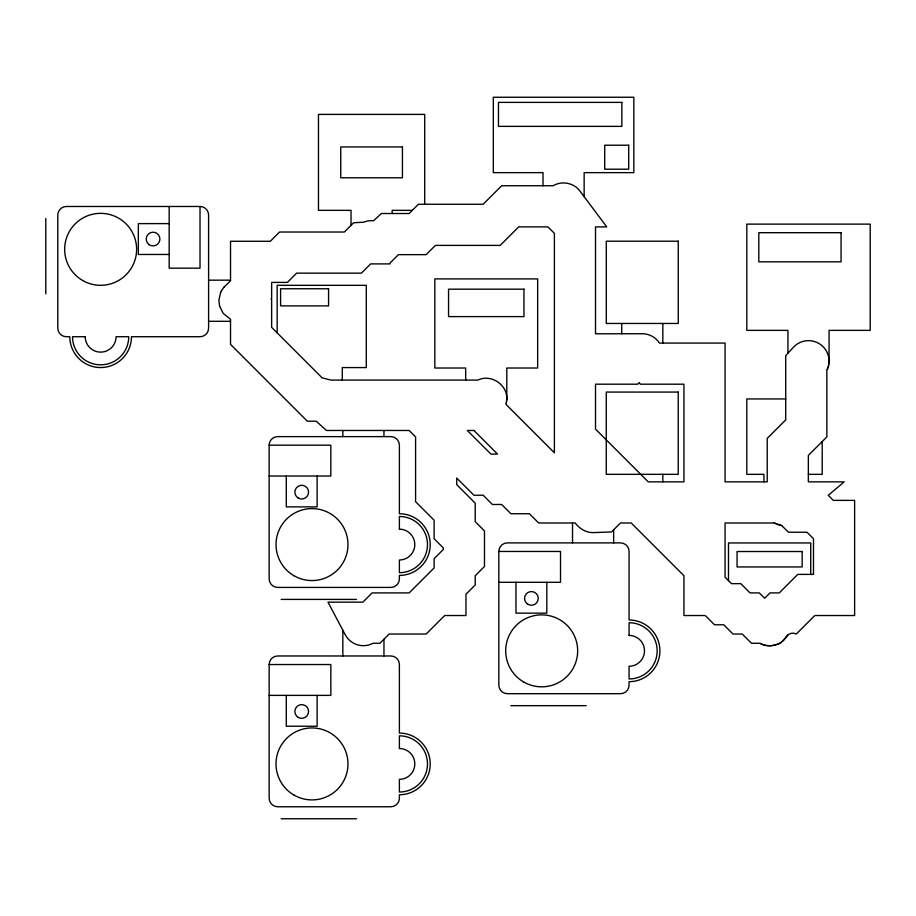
<?xml version="1.0" encoding="UTF-8"?>
<svg xmlns="http://www.w3.org/2000/svg" width="916" height="916" viewBox="0 0 916 916"><rect width="100%" height="100%" fill="white"/><g stroke="black" fill="none" stroke-linecap="round" stroke-linejoin="round"><path stroke-width="1.37" d="M506.72 400.727L506.628 401.414M506.788 399.41L506.811 368.014L537.658 368.014L537.658 278.899L434.837 278.899L434.837 368.014L465.683 368.014L465.683 380.083M828.991 362.782L828.888 363.789M829.049 361.774L829.072 330.367L870.2 330.367L870.2 224.122L746.826 224.122L746.826 330.367L787.943 330.367L787.943 353.21M506.434 402.719L506.285 403.395M828.74 364.786L828.545 365.77M828.293 366.755L827.995 367.717M827.652 368.667L827.263 369.595M220.619 292.433L218.878 300.242L219.622 306.23M787.886 634.582L787.405 635.464M220.63 292.41L221.523 290.624M786.878 636.334L786.306 637.158M221.535 290.612L223.847 287.326M785.71 637.971L785.058 638.738M784.382 639.482L783.661 640.192M223.847 287.315L230.523 280.811L230.523 241.274L270.334 241.274L279.586 232.023L344.359 232.023L353.61 222.771L363.721 222.199A20.564 20.564 0 0 1 373.602 220.733L381.377 213.52L409.131 213.52L418.383 204.268L483.156 204.268L501.67 185.753L553.184 185.753C561.84 180.418 574.137 182.925 580.057 191.181L606.736 226.882L595.514 226.882L595.514 333.79L642.253 333.745C649.089 333.699 655.799 337.306 659.486 343.065L725.071 343.065L725.071 481.862L767.219 481.862L767.219 438.398L785.733 419.883L785.733 355.626L793.359 347.313A20.564 20.564 0 0 1 829.06 360.332L828.43 366.331L826.85 370.465L826.85 436.921L808.347 455.424L808.347 481.862L844.208 481.862L828.236 495.293L833.32 500.376L854.617 500.376L854.617 615.529L814.805 615.529L796.302 634.032C785.745 629.739 785.504 643.41 776.241 644.669C770.894 646.478 764.814 646.02 759.868 643.284L751.509 643.284L742.258 634.032L733.006 634.032L723.743 624.781L714.491 624.781L705.24 615.529L683.943 615.529L683.943 575.717L631.216 522.99L620.487 522.99L611.556 531.933L593.854 532.597C586.446 532.998 579.553 528.795 575.214 522.99L538.677 522.99L529.425 513.739L510.922 513.739L501.67 504.487L492.407 504.487L483.156 495.235L473.904 495.235L456.718 478.049L456.718 484.656L475.221 503.17L475.221 521.673L484.484 530.925L484.484 566.466L475.221 575.717L475.221 584.969L465.969 594.232L465.969 615.529L444.672 615.529L426.169 634.032L389.151 634.032L379.9 643.284L373.03 643.284A20.564 20.564 0 0 1 345.218 634.731L327.997 602.155L362.862 602.155L372.114 592.904L409.131 592.904L434.104 567.943L434.104 558.691L443.355 549.428L443.355 547.963L434.104 538.711L434.104 520.196L415.589 501.693L415.589 436.921L409.131 430.463L326.428 430.463L316.226 421.211L307.341 421.211L230.523 344.382L230.523 319.237L223.241 313.409L219.622 306.242M782.905 640.868L782.115 641.498M781.314 642.093L780.466 642.643M779.596 643.158L778.703 643.627M777.787 644.051L776.848 644.429M775.898 644.761L774.936 645.047M773.951 645.288L772.967 645.471M771.97 645.62L770.963 645.7M769.955 645.746L768.948 645.734M200.02 206.478L66.364 206.478A8.565 8.565 0 0 0 57.8 215.054L57.8 328.146A8.565 8.565 0 0 0 66.364 336.722L69.788 336.722A30.846 30.846 0 0 0 100.634 367.556A30.846 30.846 0 0 0 131.48 336.722L200.02 336.722A8.565 8.565 0 0 0 208.596 328.146L208.596 215.054A8.565 8.565 0 0 0 200.02 206.478L200.02 268.17L169.174 268.17L169.174 206.478M412.292 210.348L392.151 210.348L392.151 213.52M169.174 223.619L138.339 223.619L138.339 254.465L169.174 254.465M208.596 280.17L230.523 280.17M208.596 321.298L230.523 321.298M785.733 398.941L746.815 398.941L746.815 474.339L763.944 474.339L763.944 481.862M269.155 445.187A8.565 8.565 0 0 1 277.72 436.623L390.811 436.623A8.565 8.565 0 0 1 399.387 445.187L399.387 513.739A30.846 30.846 0 0 1 430.222 544.573A30.846 30.846 0 0 1 399.387 575.42L399.387 578.855A8.565 8.565 0 0 1 390.811 587.419L277.72 587.419A8.565 8.565 0 0 1 269.155 578.855L269.155 445.187L330.836 445.187L330.836 476.034L269.155 476.034M808.347 474.339L822.202 474.339L822.202 441.569M781.817 525.544L774.272 522.99L725.071 522.99L725.071 577.195L731.529 583.652L740.781 583.652L750.032 592.904L759.284 592.904L764.654 598.274L770.013 592.904L779.264 592.904L797.779 574.401L813.488 574.401L813.488 538.711L807.03 532.242L788.516 532.242L781.611 525.521M498.842 551.455A8.565 8.565 0 0 1 507.407 542.89L620.51 542.89A8.565 8.565 0 0 1 629.074 551.455L629.074 619.995A30.846 30.846 0 0 1 659.921 650.841A30.846 30.846 0 0 1 629.074 681.687L629.074 685.111A8.565 8.565 0 0 1 620.51 693.687L507.407 693.687A8.565 8.565 0 0 1 498.842 685.111L498.842 551.455L560.523 551.455L560.523 582.301L498.842 582.301M281.143 599.408L356.542 599.408M269.155 664.535A8.565 8.565 0 0 1 277.72 655.971L390.811 655.971A8.565 8.565 0 0 1 399.387 664.535L399.387 733.075A30.846 30.846 0 0 1 430.222 763.921A30.846 30.846 0 0 1 399.387 794.767L399.387 798.191A8.565 8.565 0 0 1 390.811 806.767L277.72 806.767A8.565 8.565 0 0 1 269.155 798.191L269.155 664.535L330.836 664.535L330.836 695.381L269.155 695.381M510.83 705.675L586.229 705.675M281.143 818.755L356.542 818.755M767.94 645.688L766.932 645.574M780.615 525.372L779.63 525.131M765.936 645.425L764.952 645.207M778.543 524.857L777.707 524.559M763.978 644.967L763.017 644.658M776.757 524.227L775.841 523.803M762.066 644.314L761.139 643.914M774.925 523.368L774.272 522.99M810.729 574.401L810.729 542.948L728.483 542.948L728.483 580.607M662.841 323.462L662.841 343.065M662.818 474.328L662.818 481.862M621.712 323.462L621.712 333.756M613.651 529.826L613.651 542.89M584.145 196.654L584.145 172.643L633.838 172.643L633.838 97.245L493.323 97.245L493.323 172.643L543.016 172.643L543.016 185.753M572.523 522.99L572.523 542.89M546.818 582.301L546.818 613.148L515.971 613.148L515.971 582.301M424.715 204.268L424.715 114.397L318.47 114.397L318.47 210.348L351.034 210.348L351.034 225.359M383.964 430.463L383.964 436.623M383.964 639.231L383.964 655.971M342.836 430.463L342.836 436.623M342.836 630.219L342.836 655.971M342.286 380.083L342.286 367.579L366.274 367.579L366.274 285.323L277.17 285.323L277.17 332.863M317.131 476.034L317.131 506.88L286.284 506.88L286.284 476.034M317.131 695.381L317.131 726.228L286.284 726.228L286.284 695.381M45.8 218.477L45.8 293.876M506.788 399.262L506.033 404.425L554.398 452.79L554.398 233.351L547.928 226.882L518.696 226.882L500.193 245.396L435.421 245.396L426.169 254.648L398.403 254.648L390.113 262.938L390.021 263.9L370.648 263.9L361.396 273.151L296.624 273.151L287.361 282.403L271.651 282.403L271.651 298.398L271.044 298.982L271.651 299.589L271.651 327.356L322.18 377.884L330.985 380.083L477.889 380.083C490.85 373.625 507.727 384.8 506.788 399.262M639.208 382.934L637.628 384.193L595.514 384.193L595.514 429.135L648.253 481.862L683.943 481.862L683.943 384.193L640.467 384.193L639.208 382.934M621.85 102.386L498.464 102.386L498.464 126.374L621.85 126.374L621.85 102.386M628.697 145.22L604.709 145.22L604.709 169.208L628.697 169.208L628.697 145.22M402.433 146.949L340.752 146.949L340.752 177.796L402.433 177.796L402.433 146.949M841.071 232.687L758.814 232.687L758.814 261.827L841.071 261.827L841.071 232.687M678.264 241.206L606.289 241.206L606.289 323.462L678.264 323.462L678.264 241.206M328.569 288.758L280.594 288.758L280.594 305.887L328.569 305.887L328.569 288.758M523.952 289.181L448.554 289.181L448.554 316.604L523.952 316.604L523.952 289.181M85.211 336.722L72.536 336.722A28.098 28.098 0 0 0 100.634 364.82A28.098 28.098 0 0 0 128.732 336.722L116.057 336.722A15.423 15.423 0 0 1 100.634 352.133A15.423 15.423 0 0 1 85.211 336.722M678.241 392.071L606.266 392.071L606.266 474.328L678.241 474.328L678.241 392.071M473.904 430.463L467.297 430.463L490.942 454.107L497.548 454.107L473.904 430.463M802.164 551.524L737.048 551.524L737.048 566.947L802.164 566.947L802.164 551.524M629.074 635.418L629.074 622.743A28.098 28.098 0 0 1 657.173 650.841A28.098 28.098 0 0 1 629.074 678.951L629.074 666.264A15.423 15.423 0 0 0 644.498 650.841A15.423 15.423 0 0 0 629.074 635.418M399.387 529.15L399.387 516.475A28.098 28.098 0 0 1 427.486 544.573A28.098 28.098 0 0 1 399.387 572.683L399.387 559.997A15.423 15.423 0 0 0 414.799 544.573A15.423 15.423 0 0 0 399.387 529.15M399.387 748.498L399.387 735.823A28.098 28.098 0 0 1 427.486 763.921A28.098 28.098 0 0 1 399.387 792.031L399.387 779.344A15.423 15.423 0 0 0 414.811 763.921A15.423 15.423 0 0 0 399.387 748.498M298.284 717.423A6.859 6.859 0 0 0 308.566 711.492A6.859 6.859 0 0 0 298.284 705.549A6.859 6.859 0 0 0 298.284 717.423M294.002 795.088A35.987 35.987 0 0 0 347.977 763.921A35.987 35.987 0 0 0 294.002 732.754A35.987 35.987 0 0 0 294.002 795.088M527.971 604.342A6.859 6.859 0 0 0 538.253 598.411A6.859 6.859 0 0 0 527.971 592.469A6.859 6.859 0 0 0 527.971 604.342M523.689 682.008A35.987 35.987 0 0 0 577.664 650.841A35.987 35.987 0 0 0 523.689 619.685A35.987 35.987 0 0 0 523.689 682.008M298.284 498.075A6.859 6.859 0 0 0 308.566 492.144A6.859 6.859 0 0 0 298.284 486.201A6.859 6.859 0 0 0 298.284 498.075M294.002 575.74A35.987 35.987 0 0 0 347.977 544.573A35.987 35.987 0 0 0 294.002 513.418A35.987 35.987 0 0 0 294.002 575.74M149.079 244.618A6.859 6.859 0 0 0 159.888 239.717A6.859 6.859 0 0 0 150.247 232.801A6.859 6.859 0 0 0 149.079 244.618M82.646 280.491A35.987 35.987 0 0 0 136.621 249.324A35.987 35.987 0 0 0 82.646 218.157A35.987 35.987 0 0 0 82.646 280.491"/></g></svg>
